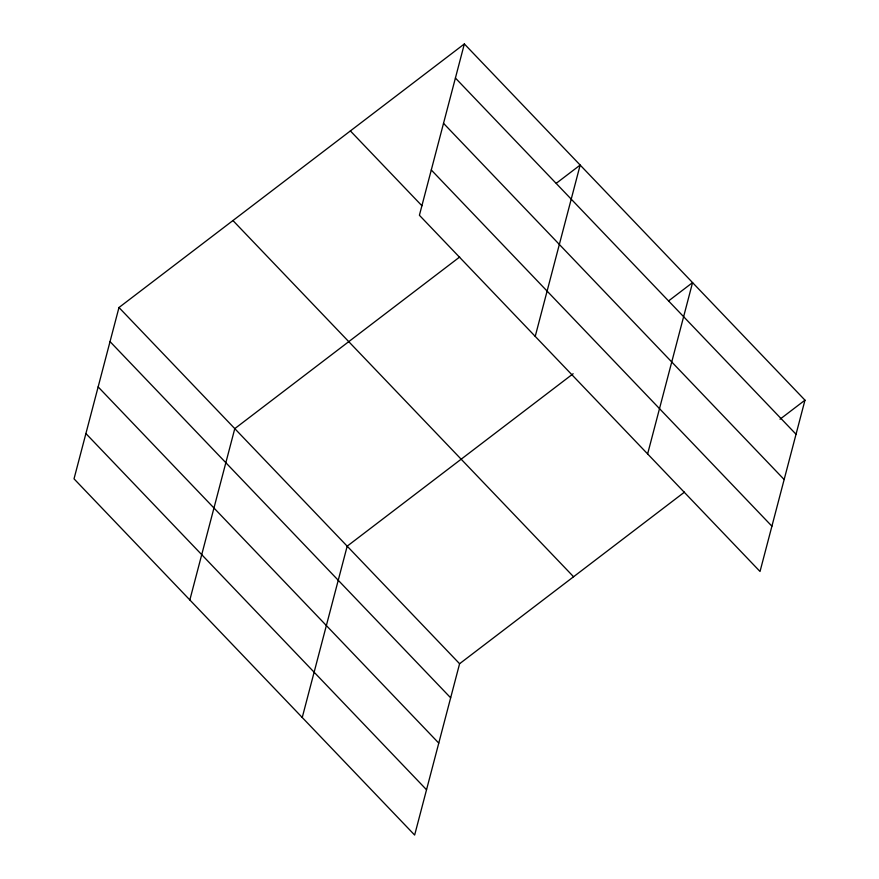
<?xml version="1.0" encoding="UTF-8"?>
<svg xmlns="http://www.w3.org/2000/svg" width="879" height="879" viewBox="0 0 879 879"><rect width="100%" height="100%" fill="white"/><g stroke="black" fill="none" stroke-linecap="round" stroke-linejoin="round"><path stroke-width="1.32" d="M464.354 43.95L419.404 215.267L760.027 571.482L804.977 400.165L464.354 43.95L118.973 307.518L74.023 478.835L414.646 835.05L459.596 663.733L684.477 492.119M189.842 599.95L234.781 428.633L459.662 257.02M302.244 717.495L347.183 546.178L573.152 373.74M535.223 336.382L580.162 165.065L556.286 183.282M647.625 453.927L692.564 282.609L668.688 300.838M780.014 419.217L804.977 400.165M455.41 78.033L796.033 434.248M443.521 123.324L784.156 479.527M431.281 169.977L771.916 526.191M350.369 130.927L421.931 205.763M232.946 220.541L573.569 576.756M118.973 307.518L459.596 663.733M110.029 341.601L450.652 697.816M98.14 386.892L438.775 743.107M85.9 433.545L426.535 789.76"/></g></svg>
